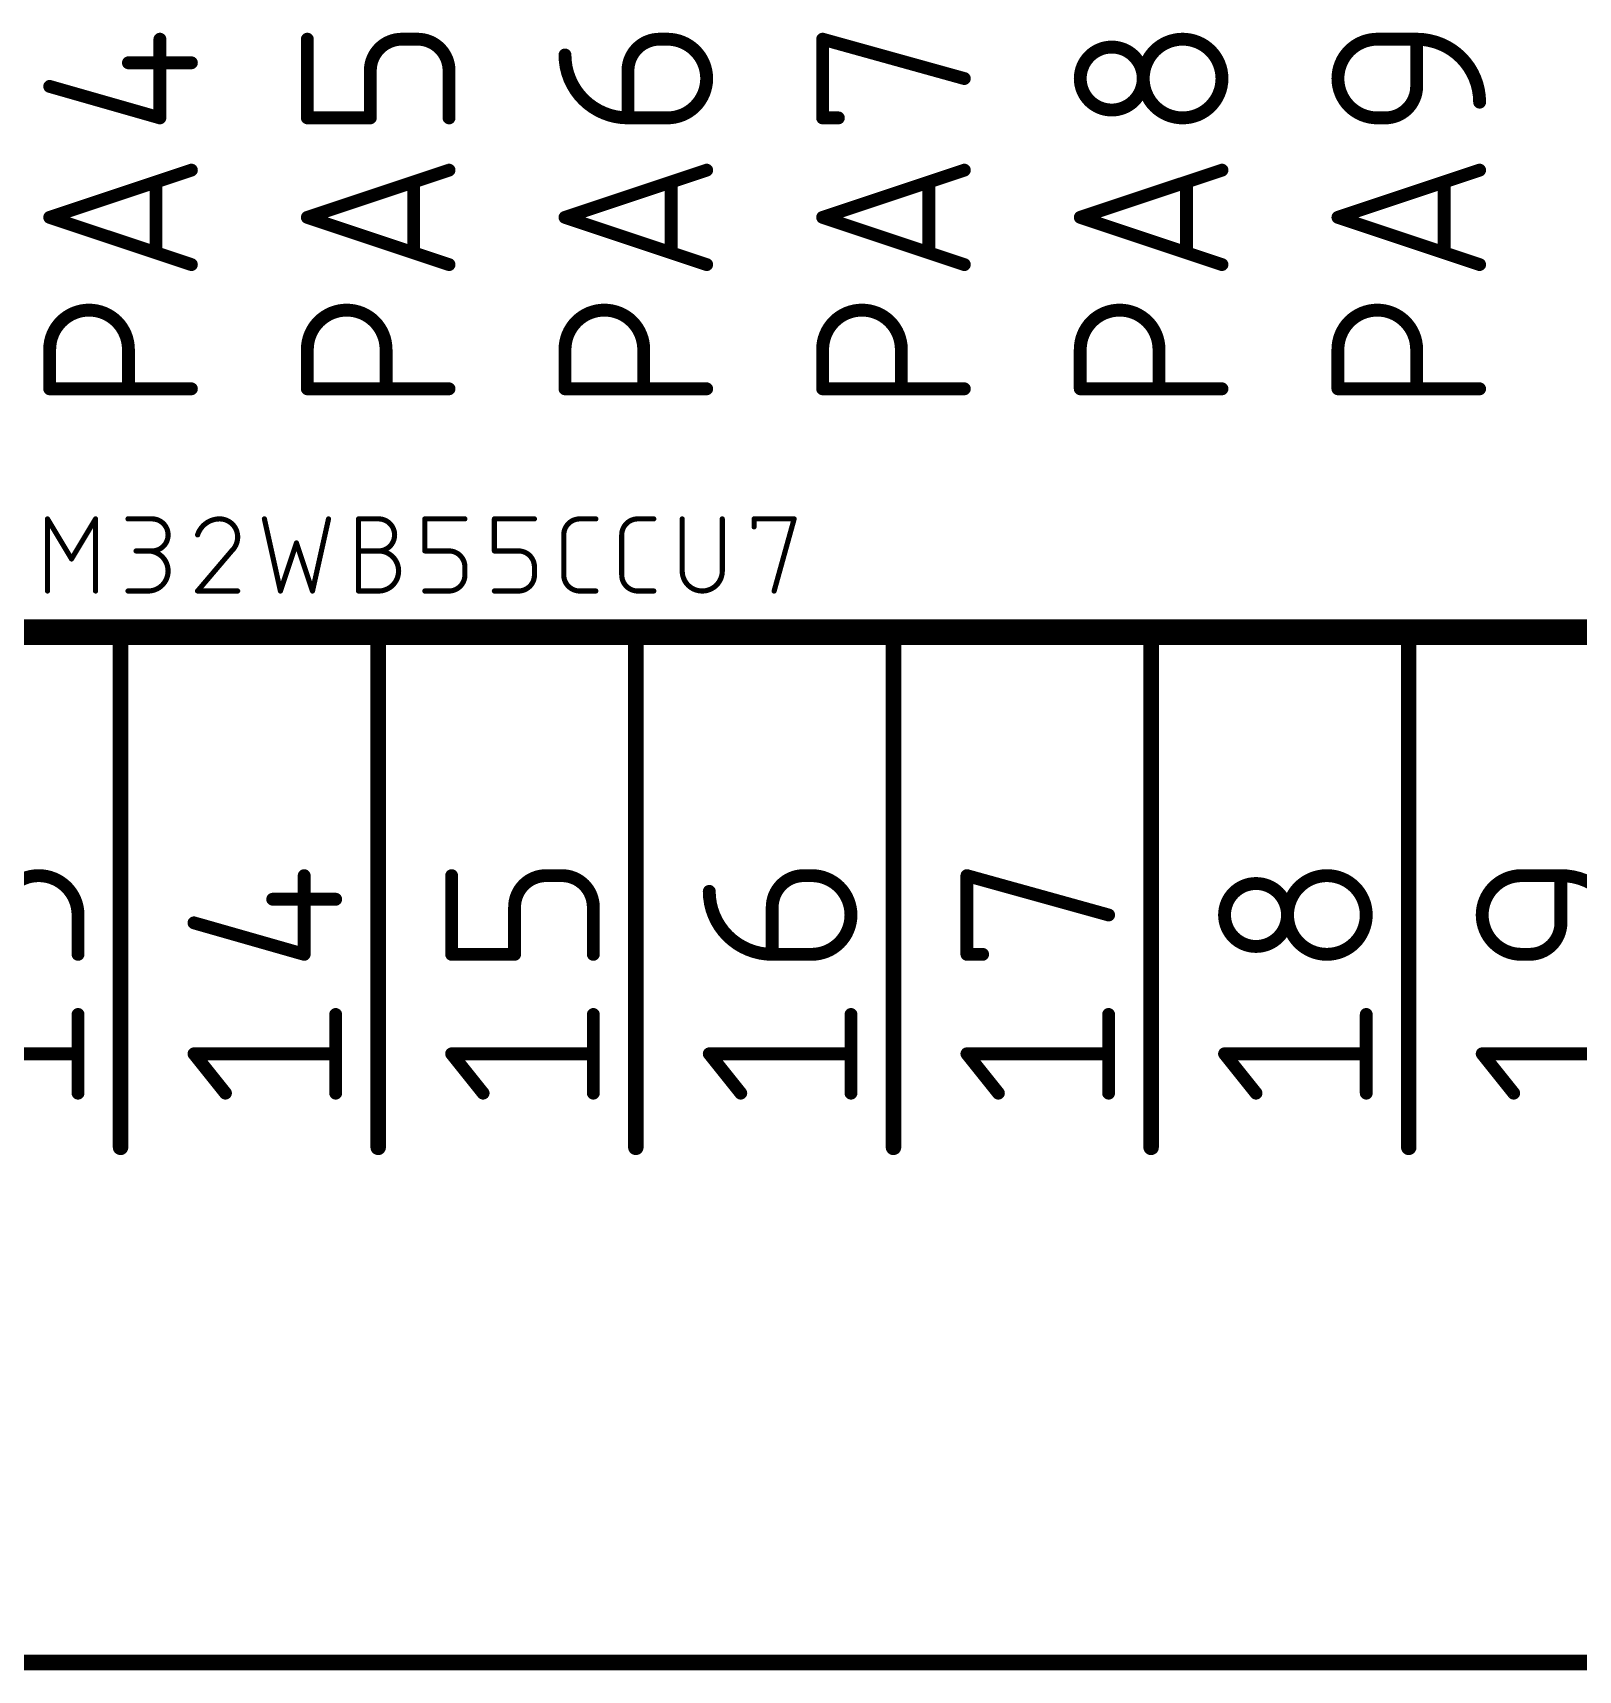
# Model space of a CAD drawing. Extents: x 0 to 261, y -15 to 164.
# Drawn here: x 56.28 to 71.52, y 34.72 to 50.87 of the extents above; entities that cross this region are included whole.
import ezdxf

# ---------------------------------------------------------------- set-up
doc = ezdxf.new("R2010")
doc.units = 0
for name, color, linetype in [('91', 110, 'CONTINUOUS'), ('94', 12, 'CONTINUOUS'), ('95', 253, 'CONTINUOUS'), ('96', 253, 'CONTINUOUS')]:
    doc.layers.add(name, color=color, linetype=linetype)

msp = doc.modelspace()

# ---------------------------------------------------------------- linework, layer by layer
at = {"layer": '91', "const_width": 0.1524}
msp.add_lwpolyline([(74.93, 34.798), (46.99, 34.798)], dxfattribs=at)
at = {"layer": '94'}
for points, const_width in [([(90.17, 44.958), (54.61, 44.958)], 0.254), ([(57.15, 39.878), (57.15, 44.958)], 0.1524), ([(59.69, 39.878), (59.69, 44.958)], 0.1524), ([(62.23, 39.878), (62.23, 44.958)], 0.1524), ([(64.77, 39.878), (64.77, 44.958)], 0.1524), ([(67.31, 39.878), (67.31, 44.958)], 0.1524), ([(69.85, 39.878), (69.85, 44.958)], 0.1524)]:
    msp.add_lwpolyline(points, dxfattribs=dict(at, const_width=const_width))
at = {"layer": '94', "const_width": 0.0762}
for points in [[(57.1881, 44.958, 1), (57.1119, 44.958)], [(59.7281, 44.958, 1), (59.6519, 44.958)], [(62.2681, 44.958, 1), (62.1919, 44.958)], [(64.8081, 44.958, 1), (64.7319, 44.958)], [(67.3481, 44.958, 1), (67.2719, 44.958)], [(69.8881, 44.958, 1), (69.8119, 44.958)], [(57.1119, 39.878, 1), (57.1881, 39.878)], [(59.6519, 39.878, 1), (59.7281, 39.878)], [(62.1919, 39.878, 1), (62.2681, 39.878)], [(64.7319, 39.878, 1), (64.8081, 39.878)], [(67.2719, 39.878, 1), (67.3481, 39.878)], [(69.8119, 39.878, 1), (69.8881, 39.878)]]:
    msp.add_lwpolyline(points, format="xyb", dxfattribs=at)
at = {"layer": '95'}
for points, const_width in [([(57.5698, 50.806, 1), (57.5063, 50.806)], 0.0635), ([(59.0233, 50.806, 1), (58.9597, 50.806)], 0.0635), ([(59.9228, 50.806, 0.4142), (59.6124, 50.4956)], 0.127), ([(59.9228, 50.8377, 1), (59.9228, 50.7742)], 0.0635), ([(59.9228, 50.7742, 1), (59.9228, 50.8377)], 0.0635), ([(60.3885, 50.4956, 0.4142), (60.0781, 50.806)], 0.127), ([(60.0781, 50.8377, 1), (60.0781, 50.7742)], 0.0635), ([(60.0781, 50.7742, 1), (60.0781, 50.8377)], 0.0635), ([(62.4628, 50.806, 0.4142), (62.1524, 50.4956)], 0.127), ([(62.4628, 50.8377, 1), (62.4628, 50.7742)], 0.0635), ([(62.4628, 50.7742, 1), (62.4628, 50.8377)], 0.0635), ([(62.5404, 50.0299, 1), (62.5404, 50.806)], 0.127), ([(62.5404, 50.8377, 1), (62.5404, 50.7742)], 0.0635), ([(62.5404, 50.7742, 1), (62.5404, 50.8377)], 0.0635), ([(64.1033, 50.806, 1), (64.0397, 50.806)], 0.0635), ([(64.08, 50.8366, 1), (64.063, 50.7754)], 0.0635), ([(67.6204, 50.806, 1), (67.6204, 50.0299)], 0.127), ([(67.6204, 50.0299, 1), (67.6204, 50.806)], 0.127), ([(67.6204, 50.8377, 1), (67.6204, 50.7742)], 0.0635), ([(67.6204, 50.7742, 1), (67.6204, 50.8377)], 0.0635), ([(69.5396, 50.806, 1), (69.5396, 50.0299)], 0.127), ([(69.5396, 50.8377, 1), (69.5396, 50.7742)], 0.0635), ([(69.5396, 50.7742, 1), (69.5396, 50.8377)], 0.0635), ([(69.9594, 50.806, 1), (69.8959, 50.806)], 0.0635), ([(70.5485, 50.1851, 0.4142), (69.9276, 50.806)], 0.127), ([(69.9276, 50.8377, 1), (69.9276, 50.7742)], 0.0635), ([(69.9276, 50.7742, 1), (69.9276, 50.8377)], 0.0635), ([(61.5632, 50.6508, 1), (61.4997, 50.6508)], 0.0635), ([(61.5315, 50.6508, 0.4142), (62.1524, 50.0299)], 0.127), ([(66.9219, 50.7284, 1), (66.9219, 50.1075)], 0.127), ([(66.9219, 50.1075, 1), (66.9219, 50.7284)], 0.127), ([(66.9219, 50.7601, 1), (66.9219, 50.6966)], 0.0635), ([(66.9219, 50.6966, 1), (66.9219, 50.7601)], 0.0635), ([(57.2276, 50.6049, 1), (57.2276, 50.5414)], 0.0635), ([(57.8485, 50.5414, 1), (57.8485, 50.6049)], 0.0635), ([(59.6441, 50.4956, 1), (59.5806, 50.4956)], 0.0635), ([(60.4203, 50.4956, 1), (60.3567, 50.4956)], 0.0635), ([(62.1841, 50.4956, 1), (62.1206, 50.4956)], 0.0635), ([(56.4602, 50.3709, 1), (56.4428, 50.3098)], 0.0635), ([(59.5806, 50.4956, 1), (59.6441, 50.4956)], 0.0635), ([(60.3567, 50.4956, 1), (60.4203, 50.4956)], 0.0635), ([(62.1206, 50.4956, 1), (62.1841, 50.4956)], 0.0635), ([(65.46, 50.3873, 1), (65.477, 50.4485)], 0.0635), ([(69.6172, 50.0299, 0.4142), (69.9276, 50.3403)], 0.127), ([(69.9594, 50.3403, 1), (69.8959, 50.3403)], 0.0635), ([(69.8959, 50.3403, 1), (69.9594, 50.3403)], 0.0635), ([(57.5063, 50.0299, 1), (57.5698, 50.0299)], 0.0635), ([(57.5293, 49.9994, 1), (57.5468, 50.0604)], 0.0635), ([(58.9597, 50.0299, 1), (59.0233, 50.0299)], 0.0635), ([(58.9915, 50.0616, 1), (58.9915, 49.9981)], 0.0635), ([(59.5806, 50.0299, 1), (59.6441, 50.0299)], 0.0635), ([(59.6124, 49.9981, 1), (59.6124, 50.0616)], 0.0635), ([(60.3567, 50.0299, 1), (60.4203, 50.0299)], 0.0635), ([(62.1206, 50.0299, 1), (62.1841, 50.0299)], 0.0635), ([(62.1524, 50.0616, 1), (62.1524, 49.9981)], 0.0635), ([(62.1524, 49.9981, 1), (62.1524, 50.0616)], 0.0635), ([(62.5404, 50.0616, 1), (62.5404, 49.9981)], 0.0635), ([(62.5404, 49.9981, 1), (62.5404, 50.0616)], 0.0635), ([(64.0397, 50.0299, 1), (64.1033, 50.0299)], 0.0635), ([(64.0715, 50.0616, 1), (64.0715, 49.9981)], 0.0635), ([(64.2267, 49.9981, 1), (64.2267, 50.0616)], 0.0635), ([(66.9219, 50.1392, 1), (66.9219, 50.0757)], 0.0635), ([(66.9219, 50.0757, 1), (66.9219, 50.1392)], 0.0635), ([(67.6204, 50.0616, 1), (67.6204, 49.9981)], 0.0635), ([(67.6204, 49.9981, 1), (67.6204, 50.0616)], 0.0635), ([(69.5396, 50.0616, 1), (69.5396, 49.9981)], 0.0635), ([(69.5396, 49.9981, 1), (69.5396, 50.0616)], 0.0635), ([(69.6172, 50.0616, 1), (69.6172, 49.9981)], 0.0635), ([(69.6172, 49.9981, 1), (69.6172, 50.0616)], 0.0635), ([(70.5168, 50.1851, 1), (70.5803, 50.1851)], 0.0635), ([(57.8585, 49.4846, 1), (57.8385, 49.5449)], 0.0635), ([(60.3985, 49.4846, 1), (60.3785, 49.5449)], 0.0635), ([(62.9385, 49.4846, 1), (62.9185, 49.5449)], 0.0635), ([(65.4785, 49.4846, 1), (65.4585, 49.5449)], 0.0635), ([(68.0185, 49.4846, 1), (67.9985, 49.5449)], 0.0635), ([(70.5585, 49.4846, 1), (70.5385, 49.5449)], 0.0635), ([(57.531, 49.3983, 1), (57.4675, 49.3983)], 0.0635), ([(60.071, 49.3983, 1), (60.0075, 49.3983)], 0.0635), ([(62.611, 49.3983, 1), (62.5475, 49.3983)], 0.0635), ([(65.151, 49.3983, 1), (65.0875, 49.3983)], 0.0635), ([(67.691, 49.3983, 1), (67.6275, 49.3983)], 0.0635), ([(70.231, 49.3983, 1), (70.1675, 49.3983)], 0.0635), ([(56.4615, 49.0792, 1), (56.4415, 49.019)], 0.0635), ([(56.4415, 49.0792, 1), (56.4615, 49.019)], 0.0635), ([(59.0015, 49.0792, 1), (58.9815, 49.019)], 0.0635), ([(58.9815, 49.0792, 1), (59.0015, 49.019)], 0.0635), ([(61.5415, 49.0792, 1), (61.5215, 49.019)], 0.0635), ([(61.5215, 49.0792, 1), (61.5415, 49.019)], 0.0635), ([(64.0815, 49.0792, 1), (64.0615, 49.019)], 0.0635), ([(64.0615, 49.0792, 1), (64.0815, 49.019)], 0.0635), ([(66.6215, 49.0792, 1), (66.6015, 49.019)], 0.0635), ([(66.6015, 49.0792, 1), (66.6215, 49.019)], 0.0635), ([(69.1615, 49.0792, 1), (69.1415, 49.019)], 0.0635), ([(69.1415, 49.0792, 1), (69.1615, 49.019)], 0.0635), ([(57.4675, 48.6998, 1), (57.531, 48.6998)], 0.0635), ([(57.8385, 48.5533, 1), (57.8585, 48.6135)], 0.0635), ([(60.0075, 48.6998, 1), (60.071, 48.6998)], 0.0635), ([(60.3785, 48.5533, 1), (60.3985, 48.6135)], 0.0635), ([(62.5475, 48.6998, 1), (62.611, 48.6998)], 0.0635), ([(62.9185, 48.5533, 1), (62.9385, 48.6135)], 0.0635), ([(65.0875, 48.6998, 1), (65.151, 48.6998)], 0.0635), ([(65.4585, 48.5533, 1), (65.4785, 48.6135)], 0.0635), ([(67.6275, 48.6998, 1), (67.691, 48.6998)], 0.0635), ([(67.9985, 48.5533, 1), (68.0185, 48.6135)], 0.0635), ([(70.1675, 48.6998, 1), (70.231, 48.6998)], 0.0635), ([(70.5385, 48.5533, 1), (70.5585, 48.6135)], 0.0635), ([(57.2276, 47.7464, 1), (56.4515, 47.7464)], 0.127), ([(59.7676, 47.7464, 1), (58.9915, 47.7464)], 0.127), ([(62.3076, 47.7464, 1), (61.5315, 47.7464)], 0.127), ([(64.8476, 47.7464, 1), (64.0715, 47.7464)], 0.127), ([(67.3876, 47.7464, 1), (66.6115, 47.7464)], 0.127), ([(69.9276, 47.7464, 1), (69.1515, 47.7464)], 0.127), ([(56.4833, 47.7464, 1), (56.4198, 47.7464)], 0.0635), ([(57.2594, 47.7464, 1), (57.1959, 47.7464)], 0.0635), ([(59.0233, 47.7464, 1), (58.9597, 47.7464)], 0.0635), ([(59.7994, 47.7464, 1), (59.7359, 47.7464)], 0.0635), ([(61.5633, 47.7464, 1), (61.4997, 47.7464)], 0.0635), ([(62.3394, 47.7464, 1), (62.2759, 47.7464)], 0.0635), ([(64.1033, 47.7464, 1), (64.0397, 47.7464)], 0.0635), ([(64.8794, 47.7464, 1), (64.8159, 47.7464)], 0.0635), ([(66.6433, 47.7464, 1), (66.5798, 47.7464)], 0.0635), ([(67.4194, 47.7464, 1), (67.3559, 47.7464)], 0.0635), ([(69.1833, 47.7464, 1), (69.1197, 47.7464)], 0.0635), ([(69.9594, 47.7464, 1), (69.8959, 47.7464)], 0.0635), ([(56.4198, 47.7464, 1), (56.4833, 47.7464)], 0.0635), ([(57.1959, 47.7464, 1), (57.2594, 47.7464)], 0.0635), ([(58.9597, 47.7464, 1), (59.0233, 47.7464)], 0.0635), ([(59.7359, 47.7464, 1), (59.7994, 47.7464)], 0.0635), ([(61.4997, 47.7464, 1), (61.5633, 47.7464)], 0.0635), ([(62.2759, 47.7464, 1), (62.3394, 47.7464)], 0.0635), ([(64.0397, 47.7464, 1), (64.1033, 47.7464)], 0.0635), ([(64.8159, 47.7464, 1), (64.8794, 47.7464)], 0.0635), ([(66.5798, 47.7464, 1), (66.6433, 47.7464)], 0.0635), ([(67.3559, 47.7464, 1), (67.4194, 47.7464)], 0.0635), ([(69.1197, 47.7464, 1), (69.1833, 47.7464)], 0.0635), ([(69.8959, 47.7464, 1), (69.9594, 47.7464)], 0.0635), ([(56.4515, 47.3901, 1), (56.4515, 47.3265)], 0.0635), ([(56.4198, 47.3583, 1), (56.4833, 47.3583)], 0.0635), ([(57.1959, 47.3583, 1), (57.2594, 47.3583)], 0.0635), ([(57.8485, 47.3265, 1), (57.8485, 47.3901)], 0.0635), ([(58.9597, 47.3583, 1), (59.0233, 47.3583)], 0.0635), ([(58.9915, 47.3901, 1), (58.9915, 47.3265)], 0.0635), ([(59.7359, 47.3583, 1), (59.7994, 47.3583)], 0.0635), ([(60.3885, 47.3265, 1), (60.3885, 47.3901)], 0.0635), ([(61.4997, 47.3583, 1), (61.5633, 47.3583)], 0.0635), ([(61.5315, 47.3901, 1), (61.5315, 47.3265)], 0.0635), ([(62.2759, 47.3583, 1), (62.3394, 47.3583)], 0.0635), ([(62.9285, 47.3265, 1), (62.9285, 47.3901)], 0.0635), ([(64.0397, 47.3583, 1), (64.1033, 47.3583)], 0.0635), ([(64.0715, 47.3901, 1), (64.0715, 47.3265)], 0.0635), ([(64.8159, 47.3583, 1), (64.8794, 47.3583)], 0.0635), ([(65.4685, 47.3265, 1), (65.4685, 47.3901)], 0.0635), ([(66.6115, 47.3901, 1), (66.6115, 47.3265)], 0.0635), ([(66.5798, 47.3583, 1), (66.6433, 47.3583)], 0.0635), ([(67.3559, 47.3583, 1), (67.4194, 47.3583)], 0.0635), ([(68.0085, 47.3265, 1), (68.0085, 47.3901)], 0.0635), ([(69.1515, 47.3901, 1), (69.1515, 47.3265)], 0.0635), ([(69.1197, 47.3583, 1), (69.1833, 47.3583)], 0.0635), ([(69.8959, 47.3583, 1), (69.9594, 47.3583)], 0.0635), ([(70.5485, 47.3265, 1), (70.5485, 47.3901)], 0.0635), ([(56.7309, 42.1696, 1), (55.9548, 42.1696)], 0.127), ([(58.9922, 42.5577, 1), (58.9287, 42.5577)], 0.0635), ([(60.4457, 42.5577, 1), (60.3822, 42.5577)], 0.0635), ([(61.3452, 42.5577, 0.4142), (61.0348, 42.2473)], 0.127), ([(61.3452, 42.5895, 1), (61.3452, 42.526)], 0.0635), ([(61.3452, 42.526, 1), (61.3452, 42.5895)], 0.0635), ([(61.5005, 42.5895, 1), (61.5005, 42.526)], 0.0635), ([(61.8109, 42.2473, 0.4142), (61.5005, 42.5577)], 0.127), ([(61.5005, 42.526, 1), (61.5005, 42.5895)], 0.0635), ([(63.8852, 42.5577, 0.4142), (63.5748, 42.2473)], 0.127), ([(63.8852, 42.5895, 1), (63.8852, 42.526)], 0.0635), ([(63.8852, 42.526, 1), (63.8852, 42.5895)], 0.0635), ([(63.9628, 42.5895, 1), (63.9628, 42.526)], 0.0635), ([(63.9628, 41.7816, 1), (63.9628, 42.5577)], 0.127), ([(63.9628, 42.526, 1), (63.9628, 42.5895)], 0.0635), ([(65.5256, 42.5577, 1), (65.4621, 42.5577)], 0.0635), ([(65.5024, 42.5883, 1), (65.4854, 42.5271)], 0.0635), ([(68.3443, 42.4801, 1), (68.3443, 41.8592)], 0.127), ([(68.3443, 41.8592, 1), (68.3443, 42.4801)], 0.127), ([(68.3443, 42.5118, 1), (68.3443, 42.4483)], 0.0635), ([(68.3443, 42.4483, 1), (68.3443, 42.5118)], 0.0635), ([(69.0428, 42.5577, 1), (69.0428, 41.7816)], 0.127), ([(69.0428, 42.5895, 1), (69.0428, 42.526)], 0.0635), ([(69.0428, 41.7816, 1), (69.0428, 42.5577)], 0.127), ([(69.0428, 42.5259, 1), (69.0428, 42.5894)], 0.0635), ([(70.962, 42.5577, 1), (70.962, 41.7816)], 0.127), ([(70.962, 42.5895, 1), (70.962, 42.526)], 0.0635), ([(70.962, 42.5259, 1), (70.962, 42.5894)], 0.0635), ([(71.35, 42.5895, 1), (71.35, 42.526)], 0.0635), ([(71.3818, 42.5577, 1), (71.3183, 42.5577)], 0.0635), ([(71.9709, 41.9368, 0.4142), (71.35, 42.5577)], 0.127), ([(71.35, 42.526, 1), (71.35, 42.5895)], 0.0635), ([(58.65, 42.3566, 1), (58.65, 42.2931)], 0.0635), ([(59.2709, 42.2931, 1), (59.2709, 42.3566)], 0.0635), ([(61.0665, 42.2473, 1), (61.003, 42.2473)], 0.0635), ([(61.8427, 42.2473, 1), (61.7792, 42.2473)], 0.0635), ([(62.9856, 42.4025, 1), (62.9221, 42.4025)], 0.0635), ([(62.9539, 42.4025, 0.4142), (63.5748, 41.7816)], 0.127), ([(63.6065, 42.2473, 1), (63.543, 42.2473)], 0.0635), ([(56.7627, 42.1696, 1), (56.6992, 42.1696)], 0.0635), ([(56.6992, 42.1696, 1), (56.7627, 42.1696)], 0.0635), ([(57.8826, 42.1226, 1), (57.8652, 42.0615)], 0.0635), ([(61.003, 42.2473, 1), (61.0665, 42.2473)], 0.0635), ([(61.7792, 42.2473, 1), (61.8427, 42.2473)], 0.0635), ([(63.543, 42.2473, 1), (63.6065, 42.2473)], 0.0635), ([(66.8824, 42.1391, 1), (66.8994, 42.2002)], 0.0635), ([(71.0396, 41.7816, 0.4142), (71.35, 42.092)], 0.127), ([(71.3818, 42.092, 1), (71.3183, 42.092)], 0.0635), ([(71.3183, 42.092, 1), (71.3818, 42.092)], 0.0635), ([(58.9517, 41.7511, 1), (58.9692, 41.8121)], 0.0635), ([(60.4139, 41.8133, 1), (60.4139, 41.7498)], 0.0635), ([(61.0348, 41.7498, 1), (61.0348, 41.8133)], 0.0635), ([(63.5748, 41.8133, 1), (63.5748, 41.7498)], 0.0635), ([(63.5748, 41.7498, 1), (63.5748, 41.8133)], 0.0635), ([(63.9628, 41.8133, 1), (63.9628, 41.7498)], 0.0635), ([(63.9628, 41.7498, 1), (63.9628, 41.8133)], 0.0635), ([(65.4939, 41.8133, 1), (65.4939, 41.7498)], 0.0635), ([(65.6491, 41.7498, 1), (65.6491, 41.8133)], 0.0635), ([(68.3443, 41.8909, 1), (68.3443, 41.8274)], 0.0635), ([(68.3443, 41.8274, 1), (68.3443, 41.891)], 0.0635), ([(69.0428, 41.8133, 1), (69.0428, 41.7498)], 0.0635), ([(69.0428, 41.7498, 1), (69.0428, 41.8133)], 0.0635), ([(70.962, 41.8133, 1), (70.962, 41.7498)], 0.0635), ([(70.962, 41.7498, 1), (70.962, 41.8133)], 0.0635), ([(71.0396, 41.8133, 1), (71.0396, 41.7498)], 0.0635), ([(71.0396, 41.7498, 1), (71.0396, 41.8133)], 0.0635), ([(56.6992, 41.7816, 1), (56.7627, 41.7816)], 0.0635), ([(58.9287, 41.7816, 1), (58.9922, 41.7816)], 0.0635), ([(60.3822, 41.7816, 1), (60.4457, 41.7816)], 0.0635), ([(61.003, 41.7816, 1), (61.0665, 41.7816)], 0.0635), ([(61.7792, 41.7816, 1), (61.8427, 41.7816)], 0.0635), ([(63.543, 41.7816, 1), (63.6065, 41.7816)], 0.0635), ([(65.4621, 41.7816, 1), (65.5256, 41.7816)], 0.0635), ([(56.7627, 41.1888, 1), (56.6992, 41.1888)], 0.0635), ([(59.3027, 41.1888, 1), (59.2392, 41.1888)], 0.0635), ([(61.8427, 41.1888, 1), (61.7792, 41.1888)], 0.0635), ([(64.3827, 41.1888, 1), (64.3192, 41.1888)], 0.0635), ([(66.9227, 41.1888, 1), (66.8591, 41.1888)], 0.0635), ([(69.4627, 41.1888, 1), (69.3992, 41.1888)], 0.0635), ([(56.7309, 40.769, 1), (56.7309, 40.8325)], 0.0635), ([(57.8987, 40.8206, 1), (57.8491, 40.781)], 0.0635), ([(57.8739, 40.8325, 1), (57.8739, 40.769)], 0.0635), ([(59.2709, 40.769, 1), (59.2709, 40.8325)], 0.0635), ([(60.4387, 40.8206, 1), (60.3891, 40.781)], 0.0635), ([(60.4139, 40.8325, 1), (60.4139, 40.769)], 0.0635), ([(61.8109, 40.769, 1), (61.8109, 40.8325)], 0.0635), ([(62.9787, 40.8206, 1), (62.9291, 40.781)], 0.0635), ([(62.9539, 40.8325, 1), (62.9539, 40.769)], 0.0635), ([(64.3509, 40.769, 1), (64.3509, 40.8325)], 0.0635), ([(65.5187, 40.8206, 1), (65.4691, 40.781)], 0.0635), ([(65.4939, 40.8325, 1), (65.4939, 40.769)], 0.0635), ([(66.8909, 40.769, 1), (66.8909, 40.8325)], 0.0635), ([(68.0587, 40.8206, 1), (68.0091, 40.781)], 0.0635), ([(68.0339, 40.8325, 1), (68.0339, 40.769)], 0.0635), ([(69.4309, 40.769, 1), (69.4309, 40.8325)], 0.0635), ([(70.5987, 40.8206, 1), (70.5491, 40.781)], 0.0635), ([(70.5739, 40.8325, 1), (70.5739, 40.769)], 0.0635), ([(56.6992, 40.4127, 1), (56.7627, 40.4127)], 0.0635), ([(58.1596, 40.3929, 1), (58.2091, 40.4326)], 0.0635), ([(59.2392, 40.4127, 1), (59.3027, 40.4127)], 0.0635), ([(60.6996, 40.3929, 1), (60.7491, 40.4326)], 0.0635), ([(61.7792, 40.4127, 1), (61.8427, 40.4127)], 0.0635), ([(63.2396, 40.3929, 1), (63.2891, 40.4326)], 0.0635), ([(64.3192, 40.4127, 1), (64.3827, 40.4127)], 0.0635), ([(65.7796, 40.3929, 1), (65.8291, 40.4326)], 0.0635), ([(66.8591, 40.4127, 1), (66.9227, 40.4127)], 0.0635), ([(68.3196, 40.3929, 1), (68.3691, 40.4326)], 0.0635), ([(69.3992, 40.4127, 1), (69.4627, 40.4127)], 0.0635), ([(70.8596, 40.3929, 1), (70.9091, 40.4326)], 0.0635)]:
    msp.add_lwpolyline(points, format="xyb", dxfattribs=dict(at, const_width=const_width))
at = {"layer": '95', "const_width": 0.127}
for points in [[(57.5381, 50.0299), (57.5381, 50.806)], [(58.9915, 50.0299), (58.9915, 50.806)], [(60.0781, 50.806), (59.9228, 50.806)], [(62.4628, 50.806), (62.5404, 50.806)], [(64.0715, 50.0299), (64.0715, 50.806)], [(64.0715, 50.806), (65.4685, 50.4179)], [(69.5396, 50.806), (69.9276, 50.806)], [(69.9276, 50.806), (69.9276, 50.3403)], [(57.2276, 50.5732), (57.8485, 50.5732)], [(59.6124, 50.4956), (59.6124, 50.0299)], [(60.3885, 50.0299), (60.3885, 50.4956)], [(62.1524, 50.0299), (62.1524, 50.4956)], [(56.4515, 50.3403), (57.5381, 50.0299)], [(59.6124, 50.0299), (58.9915, 50.0299)], [(62.5404, 50.0299), (62.1524, 50.0299)], [(64.2267, 50.0299), (64.0715, 50.0299)], [(69.6172, 50.0299), (69.5396, 50.0299)], [(56.4515, 49.0491), (57.8485, 49.5148)], [(58.9915, 49.0491), (60.3885, 49.5148)], [(61.5315, 49.0491), (62.9285, 49.5148)], [(64.0715, 49.0491), (65.4685, 49.5148)], [(66.6115, 49.0491), (68.0085, 49.5148)], [(69.1515, 49.0491), (70.5485, 49.5148)], [(57.4993, 49.3983), (57.4993, 48.6998)], [(60.0393, 49.3983), (60.0393, 48.6998)], [(62.5793, 49.3983), (62.5793, 48.6998)], [(65.1193, 49.3983), (65.1193, 48.6998)], [(67.6593, 49.3983), (67.6593, 48.6998)], [(70.1993, 49.3983), (70.1993, 48.6998)], [(57.8485, 48.5834), (56.4515, 49.0491)], [(60.3885, 48.5834), (58.9915, 49.0491)], [(62.9285, 48.5834), (61.5315, 49.0491)], [(65.4685, 48.5834), (64.0715, 49.0491)], [(68.0085, 48.5834), (66.6115, 49.0491)], [(70.5485, 48.5834), (69.1515, 49.0491)], [(56.4515, 47.3583), (56.4515, 47.7464)], [(57.2276, 47.7464), (57.2276, 47.3583)], [(58.9915, 47.3583), (58.9915, 47.7464)], [(59.7676, 47.7464), (59.7676, 47.3583)], [(61.5315, 47.3583), (61.5315, 47.7464)], [(62.3076, 47.7464), (62.3076, 47.3583)], [(64.0715, 47.3583), (64.0715, 47.7464)], [(64.8476, 47.7464), (64.8476, 47.3583)], [(66.6115, 47.3583), (66.6115, 47.7464)], [(67.3876, 47.7464), (67.3876, 47.3583)], [(69.1515, 47.3583), (69.1515, 47.7464)], [(69.9276, 47.7464), (69.9276, 47.3583)], [(57.8485, 47.3583), (56.4515, 47.3583)], [(60.3885, 47.3583), (58.9915, 47.3583)], [(62.9285, 47.3583), (61.5315, 47.3583)], [(65.4685, 47.3583), (64.0715, 47.3583)], [(68.0085, 47.3583), (66.6115, 47.3583)], [(70.5485, 47.3583), (69.1515, 47.3583)], [(58.9605, 41.7816), (58.9605, 42.5577)], [(60.4139, 41.7816), (60.4139, 42.5577)], [(61.5005, 42.5577), (61.3452, 42.5577)], [(63.8852, 42.5577), (63.9628, 42.5577)], [(65.4939, 41.7816), (65.4939, 42.5577)], [(65.4939, 42.5577), (66.8909, 42.1696)], [(70.962, 42.5577), (71.35, 42.5577)], [(71.35, 42.5577), (71.35, 42.092)], [(58.65, 42.3249), (59.2709, 42.3249)], [(61.0348, 42.2473), (61.0348, 41.7816)], [(61.8109, 41.7816), (61.8109, 42.2473)], [(63.5748, 41.7816), (63.5748, 42.2473)], [(56.7309, 41.7816), (56.7309, 42.1696)], [(57.8739, 42.092), (58.9605, 41.7816)], [(61.0348, 41.7816), (60.4139, 41.7816)], [(63.9628, 41.7816), (63.5748, 41.7816)], [(65.6491, 41.7816), (65.4939, 41.7816)], [(71.0396, 41.7816), (70.962, 41.7816)], [(56.7309, 40.4127), (56.7309, 41.1888)], [(59.2709, 40.4127), (59.2709, 41.1888)], [(61.8109, 40.4127), (61.8109, 41.1888)], [(64.3509, 40.4127), (64.3509, 41.1888)], [(66.8909, 40.4127), (66.8909, 41.1888)], [(69.4309, 40.4127), (69.4309, 41.1888)], [(55.3339, 40.8008), (56.7309, 40.8008)], [(58.1843, 40.4127), (57.8739, 40.8008)], [(57.8739, 40.8008), (59.2709, 40.8008)], [(60.7243, 40.4127), (60.4139, 40.8008)], [(60.4139, 40.8008), (61.8109, 40.8008)], [(63.2643, 40.4127), (62.9539, 40.8008)], [(62.9539, 40.8008), (64.3509, 40.8008)], [(65.8043, 40.4127), (65.4939, 40.8008)], [(65.4939, 40.8008), (66.8909, 40.8008)], [(68.3443, 40.4127), (68.0339, 40.8008)], [(68.0339, 40.8008), (69.4309, 40.8008)], [(70.8843, 40.4127), (70.5739, 40.8008)], [(70.5739, 40.8008), (71.9709, 40.8008)]]:
    msp.add_lwpolyline(points, dxfattribs=at)
at = {"layer": '96', "const_width": 0.0508}
for points in [[(56.4298, 45.3644), (56.4298, 46.0756)], [(56.4298, 46.0756), (56.6668, 45.6805)], [(56.6668, 45.6805), (56.9039, 46.0756)], [(56.9039, 46.0756), (56.9039, 45.3644)], [(57.2237, 46.0756), (57.4607, 46.0756)], [(58.5682, 46.0756), (58.7262, 45.3644)], [(59.0423, 45.3644), (59.2003, 46.0756)], [(59.4961, 45.3644), (59.4961, 46.0756)], [(59.4961, 46.0756), (59.6937, 46.0756)], [(60.1497, 45.7595), (60.1497, 46.0756)], [(60.1497, 46.0756), (60.5448, 46.0756)], [(60.8355, 45.7595), (60.8355, 46.0756)], [(60.8355, 46.0756), (61.2306, 46.0756)], [(61.6775, 46.0756), (61.8356, 46.0756)], [(62.249, 46.0756), (62.4071, 46.0756)], [(62.6872, 46.0756), (62.6872, 45.562)], [(63.0823, 45.562), (63.0823, 46.0756)], [(63.3958, 45.9966), (63.3958, 46.0756)], [(63.3958, 46.0756), (63.7909, 46.0756)], [(63.7909, 46.0756), (63.5934, 45.3644)], [(58.7262, 45.3644), (58.8842, 45.8385)], [(58.8842, 45.8385), (59.0423, 45.3644)], [(61.5195, 45.5224), (61.5195, 45.9176)], [(62.091, 45.5224), (62.091, 45.9176)], [(57.4607, 45.7595), (57.3027, 45.7595)], [(58.2453, 45.7595), (57.9094, 45.3644)], [(59.4961, 45.7595), (59.6937, 45.7595)], [(60.3868, 45.7595), (60.1497, 45.7595)], [(61.0726, 45.7595), (60.8355, 45.7595)], [(60.5448, 45.5224), (60.5448, 45.6015)], [(61.2306, 45.5224), (61.2306, 45.6015)], [(57.2237, 45.3644), (57.4212, 45.3644)], [(57.9094, 45.3644), (58.3046, 45.3644)], [(59.6937, 45.3644), (59.4961, 45.3644)], [(60.1497, 45.3644), (60.3868, 45.3644)], [(60.8355, 45.3644), (61.0726, 45.3644)], [(61.8356, 45.3644), (61.6775, 45.3644)], [(62.4071, 45.3644), (62.249, 45.3644)]]:
    msp.add_lwpolyline(points, dxfattribs=at)
at = {"layer": '96'}
for points, const_width in [([(56.4425, 46.0756, 1), (56.4171, 46.0756)], 0.0254), ([(56.4407, 46.0821, 1), (56.4189, 46.0691)], 0.0254), ([(56.9166, 46.0756, 1), (56.8912, 46.0756)], 0.0254), ([(56.9148, 46.0691, 1), (56.893, 46.0821)], 0.0254), ([(57.2237, 46.0883, 1), (57.2237, 46.0629)], 0.0254), ([(57.4607, 45.7595, 1), (57.4607, 46.0756)], 0.0508), ([(57.4607, 46.0883, 1), (57.4607, 46.0629)], 0.0254), ([(57.4607, 46.0629, 1), (57.4607, 46.0883)], 0.0254), ([(58.1268, 46.0756, 0.3252), (57.9094, 45.9176)], 0.0508), ([(58.3046, 45.8978, 0.4142), (58.1268, 46.0756)], 0.0508), ([(58.1268, 46.0883, 1), (58.1268, 46.0629)], 0.0254), ([(58.1268, 46.0629, 1), (58.1268, 46.0883)], 0.0254), ([(58.5806, 46.0784, 1), (58.5558, 46.0728)], 0.0254), ([(59.2127, 46.0728, 1), (59.1879, 46.0784)], 0.0254), ([(59.5088, 46.0756, 1), (59.4834, 46.0756)], 0.0254), ([(59.4961, 46.0883, 1), (59.4961, 46.0629)], 0.0254), ([(59.6937, 45.7595, 1), (59.6937, 46.0756)], 0.0508), ([(59.6937, 46.0883, 1), (59.6937, 46.0629)], 0.0254), ([(59.6937, 46.0629, 1), (59.6937, 46.0883)], 0.0254), ([(60.1624, 46.0756, 1), (60.137, 46.0756)], 0.0254), ([(60.1497, 46.0883, 1), (60.1497, 46.0629)], 0.0254), ([(60.5448, 46.0629, 1), (60.5448, 46.0883)], 0.0254), ([(60.8482, 46.0756, 1), (60.8228, 46.0756)], 0.0254), ([(60.8355, 46.0883, 1), (60.8355, 46.0629)], 0.0254), ([(61.2306, 46.0629, 1), (61.2306, 46.0883)], 0.0254), ([(61.6775, 46.0756, 0.4142), (61.5195, 45.9176)], 0.0508), ([(61.6775, 46.0883, 1), (61.6775, 46.0629)], 0.0254), ([(61.6775, 46.0629, 1), (61.6775, 46.0883)], 0.0254), ([(61.8356, 46.0629, 1), (61.8356, 46.0883)], 0.0254), ([(62.249, 46.0756, 0.4142), (62.091, 45.9176)], 0.0508), ([(62.249, 46.0883, 1), (62.249, 46.0629)], 0.0254), ([(62.249, 46.0629, 1), (62.249, 46.0883)], 0.0254), ([(62.4071, 46.0629, 1), (62.4071, 46.0883)], 0.0254), ([(62.6999, 46.0756, 1), (62.6745, 46.0756)], 0.0254), ([(63.095, 46.0756, 1), (63.0696, 46.0756)], 0.0254), ([(63.4085, 46.0756, 1), (63.3831, 46.0756)], 0.0254), ([(63.3958, 46.0883, 1), (63.3958, 46.0629)], 0.0254), ([(63.8032, 46.0722, 1), (63.7787, 46.079)], 0.0254), ([(63.7909, 46.0629, 1), (63.7909, 46.0883)], 0.0254), ([(57.8974, 45.9215, 1), (57.9215, 45.9136)], 0.0254), ([(58.2453, 45.7595, 0.2052), (58.3046, 45.8978)], 0.0508), ([(58.3173, 45.8978, 1), (58.2919, 45.8978)], 0.0254), ([(58.2919, 45.8978, 1), (58.3173, 45.8978)], 0.0254), ([(58.8963, 45.8425, 1), (58.8722, 45.8345)], 0.0254), ([(58.8963, 45.8345, 1), (58.8722, 45.8425)], 0.0254), ([(61.5322, 45.9176, 1), (61.5068, 45.9176)], 0.0254), ([(61.5068, 45.9176, 1), (61.5322, 45.9176)], 0.0254), ([(62.1037, 45.9176, 1), (62.0783, 45.9176)], 0.0254), ([(62.0783, 45.9176, 1), (62.1037, 45.9176)], 0.0254), ([(63.3831, 45.9966, 1), (63.4085, 45.9966)], 0.0254), ([(56.6559, 45.687, 1), (56.6777, 45.674)], 0.0254), ([(56.6559, 45.674, 1), (56.6777, 45.687)], 0.0254), ([(57.3027, 45.7722, 1), (57.3027, 45.7468)], 0.0254), ([(57.4212, 45.3644, 1), (57.4212, 45.7595)], 0.0508), ([(57.4212, 45.7722, 1), (57.4212, 45.7468)], 0.0254), ([(57.4607, 45.7722, 1), (57.4607, 45.7468)], 0.0254), ([(57.4607, 45.7468, 1), (57.4607, 45.7722)], 0.0254), ([(58.2365, 45.7687, 1), (58.2541, 45.7503)], 0.0254), ([(58.255, 45.7513, 1), (58.2356, 45.7677)], 0.0254), ([(59.4961, 45.7722, 1), (59.4961, 45.7468)], 0.0254), ([(59.6937, 45.3644, 1), (59.6937, 45.7595)], 0.0508), ([(59.6937, 45.7722, 1), (59.6937, 45.7468)], 0.0254), ([(59.6937, 45.7722, 1), (59.6937, 45.7468)], 0.0254), ([(59.6937, 45.7468, 1), (59.6937, 45.7722)], 0.0254), ([(60.1497, 45.7722, 1), (60.1497, 45.7468)], 0.0254), ([(60.137, 45.7595, 1), (60.1624, 45.7595)], 0.0254), ([(60.5448, 45.6015, 0.4142), (60.3868, 45.7595)], 0.0508), ([(60.3868, 45.7722, 1), (60.3868, 45.7468)], 0.0254), ([(60.3868, 45.7468, 1), (60.3868, 45.7722)], 0.0254), ([(60.8355, 45.7722, 1), (60.8355, 45.7468)], 0.0254), ([(60.8228, 45.7595, 1), (60.8482, 45.7595)], 0.0254), ([(61.2306, 45.6015, 0.4142), (61.0726, 45.7595)], 0.0508), ([(61.0726, 45.7722, 1), (61.0726, 45.7468)], 0.0254), ([(61.0726, 45.7468, 1), (61.0726, 45.7722)], 0.0254), ([(60.3868, 45.3644, 0.4142), (60.5448, 45.5224)], 0.0508), ([(60.5575, 45.6015, 1), (60.5321, 45.6015)], 0.0254), ([(60.5321, 45.6015, 1), (60.5575, 45.6015)], 0.0254), ([(60.5575, 45.5224, 1), (60.5321, 45.5224)], 0.0254), ([(61.0726, 45.3644, 0.4142), (61.2306, 45.5224)], 0.0508), ([(61.2433, 45.6015, 1), (61.2179, 45.6015)], 0.0254), ([(61.2179, 45.6015, 1), (61.2433, 45.6015)], 0.0254), ([(61.2433, 45.5224, 1), (61.2179, 45.5224)], 0.0254), ([(61.5195, 45.5224, 0.4142), (61.6775, 45.3644)], 0.0508), ([(61.5322, 45.5224, 1), (61.5068, 45.5224)], 0.0254), ([(62.091, 45.5224, 0.4142), (62.249, 45.3644)], 0.0508), ([(62.1037, 45.5224, 1), (62.0783, 45.5224)], 0.0254), ([(62.6872, 45.562, 1), (63.0823, 45.562)], 0.0508), ([(62.6999, 45.562, 1), (62.6745, 45.562)], 0.0254), ([(62.6745, 45.562, 1), (62.6999, 45.562)], 0.0254), ([(63.095, 45.562, 1), (63.0696, 45.562)], 0.0254), ([(63.0696, 45.562, 1), (63.095, 45.562)], 0.0254), ([(56.4171, 45.3644, 1), (56.4425, 45.3644)], 0.0254), ([(56.8912, 45.3644, 1), (56.9166, 45.3644)], 0.0254), ([(57.2237, 45.3771, 1), (57.2237, 45.3517)], 0.0254), ([(57.4212, 45.3771, 1), (57.4212, 45.3517)], 0.0254), ([(57.4212, 45.3517, 1), (57.4212, 45.3771)], 0.0254), ([(57.9094, 45.3771, 1), (57.9094, 45.3517)], 0.0254), ([(57.8998, 45.3726, 1), (57.9191, 45.3562)], 0.0254), ([(58.3046, 45.3517, 1), (58.3046, 45.3771)], 0.0254), ([(58.7141, 45.3684, 1), (58.7382, 45.3604)], 0.0254), ([(58.7138, 45.3616, 1), (58.7386, 45.3672)], 0.0254), ([(59.0299, 45.3672, 1), (59.0547, 45.3616)], 0.0254), ([(59.0302, 45.3604, 1), (59.0543, 45.3684)], 0.0254), ([(59.4961, 45.3771, 1), (59.4961, 45.3517)], 0.0254), ([(59.4834, 45.3644, 1), (59.5088, 45.3644)], 0.0254), ([(59.6937, 45.3771, 1), (59.6937, 45.3517)], 0.0254), ([(59.6937, 45.3517, 1), (59.6937, 45.3771)], 0.0254), ([(60.1497, 45.3771, 1), (60.1497, 45.3517)], 0.0254), ([(60.3868, 45.3771, 1), (60.3868, 45.3517)], 0.0254), ([(60.3868, 45.3517, 1), (60.3868, 45.3771)], 0.0254), ([(60.5321, 45.5224, 1), (60.5575, 45.5224)], 0.0254), ([(60.8355, 45.3771, 1), (60.8355, 45.3517)], 0.0254), ([(61.0726, 45.3771, 1), (61.0726, 45.3517)], 0.0254), ([(61.0726, 45.3517, 1), (61.0726, 45.3771)], 0.0254), ([(61.2179, 45.5224, 1), (61.2433, 45.5224)], 0.0254), ([(61.5068, 45.5224, 1), (61.5322, 45.5224)], 0.0254), ([(61.6775, 45.3771, 1), (61.6775, 45.3517)], 0.0254), ([(61.6775, 45.3517, 1), (61.6775, 45.3771)], 0.0254), ([(61.8356, 45.3517, 1), (61.8356, 45.3771)], 0.0254), ([(62.0783, 45.5224, 1), (62.1037, 45.5224)], 0.0254), ([(62.249, 45.3771, 1), (62.249, 45.3517)], 0.0254), ([(62.249, 45.3517, 1), (62.249, 45.3771)], 0.0254), ([(62.4071, 45.3517, 1), (62.4071, 45.3771)], 0.0254), ([(63.5811, 45.3678, 1), (63.6056, 45.361)], 0.0254)]:
    msp.add_lwpolyline(points, format="xyb", dxfattribs=dict(at, const_width=const_width))

doc.saveas('drawing.dxf')
